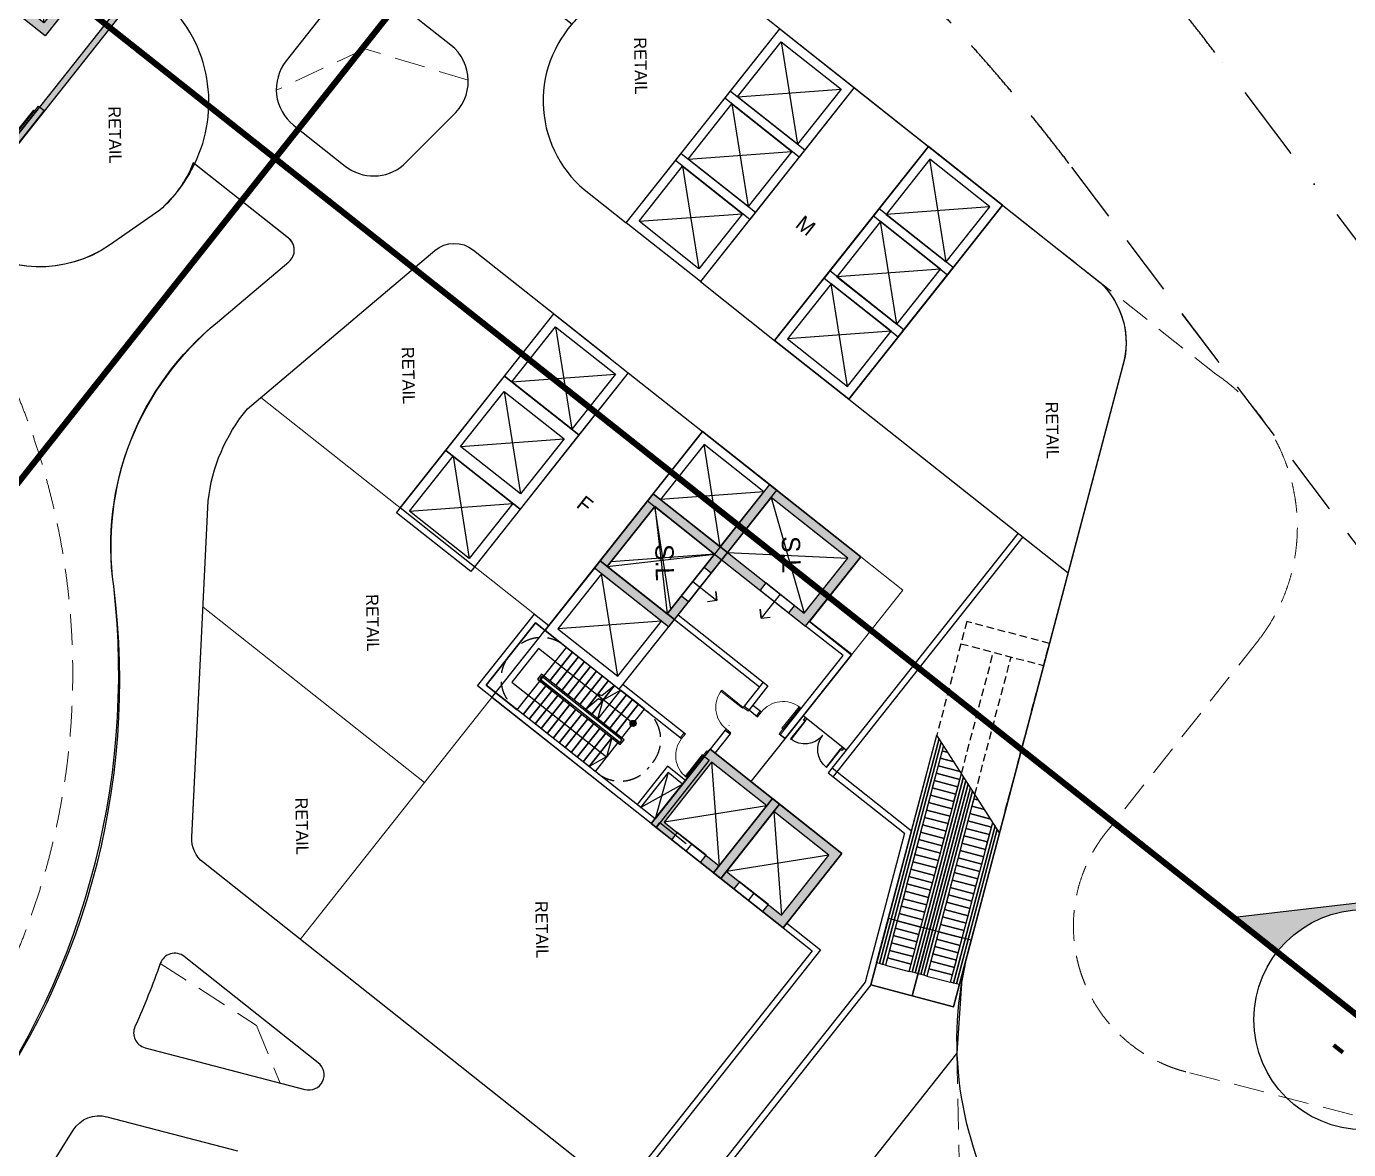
# Model space of a CAD drawing. Header units: millimetres. Extents: x 573003 to 1294762, y -9906 to 413061.
# Drawn here: x 690321 to 733577, y 346265 to 383018 of the extents above; entities that cross this region are included whole.
import ezdxf
from ezdxf.enums import TextEntityAlignment as Align
from ezdxf.xclip import XClip

# ---------------------------------------------------------------- set-up
doc = ezdxf.new("R2010")
doc.units = ezdxf.units.MM
doc.header["$MEASUREMENT"] = 0
for name, pattern in [('CONTINOUS', [0]), ('DASHDOT', [1, 0.5, -0.25, 0, -0.25]), ('DASHED', [4.5, 3, -1.5]), ('DASHED2', [0.375, 0.25, -0.125]), ('PHANTOM', [12.5, 6.25, -1.25, 1.25, -1.25, 1.25, -1.25]), ('PHANTOM2', [31.75, 15.875, -3.175, 3.175, -3.175, 3.175, -3.175])]:
    doc.linetypes.add(name, pattern=pattern)
for name, color, linetype in [('1DOOR', 1, 'Continuous'), ('220403_HDN_Penthouse Plan$0$A-CORE-OTLN', 160, 'Continuous'), ('A-_ANOT----_H-_N', 8, 'Continuous'), ('A-ANNO-ROOM', 50, 'Continuous'), ('A-ANNO-SYMB-SECT', 50, 'PHANTOM2'), ('A-AREA-NON-PLOT', 4, 'Continuous'), ('A-CORE-OTLN', 160, 'Continuous'), ('A-FLOR-STRS', 1, 'Continuous'), ('A-FLOR-STRS-ARROW', 8, 'Continuous'), ('A-LANDSCAPE', 8, 'Continuous'), ('A-OPNG-SLAB', 1, 'Continuous'), ('A-ROOF-PARAPET', 135, 'Continuous'), ('A-SITE BDRY', 5, 'PHANTOM'), ('A-STRUCT-OTLN', 3, 'Continuous'), ('A-WALL-PATT', 251, 'Continuous'), ('Site_plot line', 1, 'DASHDOT')]:
    doc.layers.add(name, color=color, linetype=linetype)
doc.layers.add('A-DOOR', color=1, linetype='Continuous', lineweight=9)
doc.layers.add('D-building block', color=8, linetype='Continuous', lineweight=13)
doc.styles.add('220126_HDN_HBA typical plan$0$211210_HDN_HBA_TYPICAL PLAN CORE OPT 1$0$HBA-Text', font='GOTHIC.TTF')
doc.styles.add('HBA-Text', font='GOTHIC.TTF')

# ---------------------------------------------------------------- blocks, each defined once
blk = doc.blocks.new('A-SEC-REF-ARROW')
at = {"layer": 'A-ANNO-SYMB-SECT', "linetype": 'Continuous', "ltscale": 800}
blk.add_hatch(color=256, dxfattribs=at).paths.add_polyline_path([(0, -600, -0.414214), (-600, 0, -0.414214), (0, 600), (0, 900), (-900, 0), (0, -900)])
blk.add_lwpolyline([(0, -600), (0, -900), (-900, 0), (0, 900), (0, 600)], dxfattribs=at)
blk.add_circle((0, 0), 600, dxfattribs=at)
blk = doc.blocks.new('Section Mark 1-150')
at = {"layer": 'A-ANNO-SYMB-SECT', "linetype": 'Continuous'}
blk.add_line((-900, 0), (900, 0), dxfattribs=at)
at = {"layer": 'A-ANNO-SYMB-SECT', "xscale": 1.500000001396984, "yscale": 1.500000001396984, "zscale": 1.500000001396984, "rotation": 270}
blk.add_blockref('A-SEC-REF-ARROW', (0, 0), dxfattribs=at)
at = {"layer": 'A-ANNO-SYMB-SECT', "style": 'HBA-Text'}
for tag, height, p in [('SECTION-NAME', 450, (-38, 400)), ('SECTION-DWG', 300, (-16, -283))]:
    blk.add_attdef(tag, text='', height=height, dxfattribs=at).set_placement(p, align=Align.MIDDLE)
blk = doc.blocks.new('boundary nsetback')
at = {"layer": 'Site_plot line', "ltscale": 5000}
blk.add_line((2792242, 700107), (2768625, 683035), dxfattribs=at)
at = {"layer": 'Site_plot line', "linetype": 'DASHED2', "ltscale": 8000}
blk.add_line((2795788, 695267), (2772146, 678177), dxfattribs=at)
at = {"layer": 'Site_plot line', "ltscale": 5000}
blk.add_arc((2809423, 627182), 69167, 126.14636, 263.7927, dxfattribs=at)
at = {"layer": 'Site_plot line', "linetype": 'DASHED2', "ltscale": 8000}
blk.add_arc((2809423, 627182), 63167, 126.15275, 263.78897, dxfattribs=at)
blk = doc.blocks.new('210204_1m door')
for points in [[(50, 200), (50, 1100), (90, 1100), (90, 200)], [(0, 0), (50, 0), (50, 200), (0, 200)], [(950, 0), (1000, 0), (1000, 200), (950, 200)]]:
    blk.add_lwpolyline(points, close=True)
at = {"color": 8}
blk.add_arc((50, 200), 900, 0, 90, dxfattribs=at)
blk = doc.blocks.new('Fire lift')
at = {"layer": 'A-WALL-PATT'}
h = blk.add_hatch(color=256, dxfattribs=at)
h.dxf.hatch_style = 1
h.paths.add_polyline_path([(-3200, 3200), (0, 3200), (0, 0), (-3200, 0)])
h.paths.add_polyline_path([(-2900, 2900), (-300, 2900), (-300, 300), (-2900, 300)], flags=16)
h.paths.add_polyline_path([(-2200, 3200), (-1000, 3200), (-1000, 2900), (-2200, 2900)], flags=17)
at = {"layer": 'A-_ANOT----_H-_N'}
blk.add_lwpolyline([(-1600, 2900), (-1600, 3900), (-1812, 3688), (-1600, 3900), (-1388, 3688)], dxfattribs=at)
at = {"layer": 'A-CORE-OTLN'}
for points in [[(-3200, 3200), (0, 3200), (0, 0), (-3200, 0)], [(-2200, 3200), (-1000, 3200), (-1000, 2900), (-2200, 2900)], [(-2900, 2900), (-300, 2900), (-300, 300), (-2900, 300)]]:
    blk.add_lwpolyline(points, close=True, dxfattribs=at)
at = {"layer": 'A-OPNG-SLAB'}
for points in [[(-2900, 300), (-300, 2900)], [(-300, 300), (-2900, 2900)]]:
    blk.add_lwpolyline(points, dxfattribs=at)
blk = doc.blocks.new('Update FL-ST')
at = {"layer": 'A-FLOR-STRS-ARROW'}
h = blk.add_hatch(color=256, dxfattribs=at)
edge = h.paths.add_edge_path(flags=0)
edge.add_arc((-1804, 2450), 100, -669.5512, -309.5512, ccw=False)
blk.add_hatch(color=256, dxfattribs=at).paths.add_polyline_path([(-1897, 2487), (-1857, 2534), (-1798, 2550), (-1740, 2527), (-1707, 2475), (-1711, 2413), (-1750, 2366), (-1810, 2350), (-1867, 2373), (-1901, 2425)], flags=0)
at = {"layer": 'A-WALL-PATT'}
h = blk.add_hatch(color=256, dxfattribs=at)
h.dxf.hatch_style = 1
h.paths.add_polyline_path([(-2327, 7941), (-2455, 7786), (-951, 6545), (-3053, 4000), (-2898, 3873), (-2134, 4798), (-1749, 4480), (-412, 6099), (2711, 3520), (-27, 204), (-3458, 3038), (-3689, 3229), (-3817, 3075), (0, -77), (2993, 3547)])
h.paths.add_polyline_path([(-527, 6194), (-797, 6417), (-2039, 4914), (-1769, 4691)], flags=16)
h = blk.add_hatch(color=256, dxfattribs=at)
h.dxf.hatch_style = 1
h.paths.add_polyline_path([(-3817, 3075), (-3689, 3229), (-7660, 6508), (-7788, 6354)])
h.paths.add_polyline_path([(-6869, 7152), (-7024, 7280), (-6833, 7511), (-6678, 7383)])
at = {"layer": 'A-CORE-OTLN'}
for points in [[(2865, 3393), (2993, 3547), (-2327, 7941), (-2455, 7786)], [(0, -77), (127, 77), (-7660, 6508), (-7788, 6354)]]:
    blk.add_lwpolyline(points, close=True, dxfattribs=at)
at = {"layer": 'A-CORE-OTLN', "elevation": 0}
blk.add_lwpolyline([(-6869, 7152), (-7024, 7280), (-6833, 7511), (-6678, 7383)], close=True, dxfattribs=at)
for points in [[(-3053, 4000), (-824, 6699), (2993, 3547), (0, -77), (-3817, 3075), (-3689, 3229)], [(-2898, 3873), (-797, 6417), (2711, 3520), (-27, 204), (-3458, 3038)], [(-2134, 4798), (-1749, 4480), (-412, 6099)], [(-2039, 4914), (-1769, 4691), (-527, 6194)], [(-3458, 3038), (-3689, 3229)]]:
    blk.add_lwpolyline(points, dxfattribs=at)
at = {"layer": 'A-FLOR-STRS'}
for p, q in [((895, 3205, 0), (1820, 2441, 0)), ((417, 2626, 0), (1342, 1862, 0)), ((576, 2819, 0), (1501, 2055, 0)), ((735, 3012, 0), (1661, 2248, 0)), ((99, 2241, 0), (1024, 1477, 0)), ((258, 2434, 0), (1183, 1669, 0)), ((-61, 2048, 0), (865, 1284, 0))]:
    blk.add_line(p, q, dxfattribs=at)
at = {"layer": 'A-FLOR-STRS', "elevation": 0}
for points in [[(-527, 6194), (-2039, 4914)], [(-1769, 4691), (-797, 6417)]]:
    blk.add_lwpolyline(points, dxfattribs=at)
for points in [[(745, 5144), (-19, 4218), (-212, 4378), (552, 5303)], [(938, 4985), (174, 4059), (-19, 4218), (745, 5144)], [(1131, 4825), (366, 3900), (174, 4059), (938, 4985)], [(1323, 4666), (559, 3741), (366, 3900), (1131, 4825)], [(1516, 4507), (752, 3582), (559, 3741), (1323, 4666)], [(1709, 4348), (945, 3423), (752, 3582), (1516, 4507)], [(-1229, 2753), (-1993, 1828), (-2186, 1987), (-1422, 2913)], [(-1036, 2594), (-1800, 1669), (-1993, 1828), (-1229, 2753)], [(-843, 2435), (-1608, 1510), (-1800, 1669), (-1036, 2594)], [(-651, 2276), (-1415, 1351), (-1608, 1510), (-843, 2435)], [(-458, 2117), (-1222, 1191), (-1415, 1351), (-651, 2276)], [(-265, 1958), (-1029, 1032), (-1222, 1191), (-458, 2117)]]:
    blk.add_lwpolyline(points, close=True, dxfattribs=at)
at = {"layer": 'A-FLOR-STRS-ARROW', "linetype": 'DASHED', "ltscale": 200}
blk.add_line((-1749, 4480, 0), (-2386, 3709, 0), dxfattribs=at)
at = {"layer": 'A-FLOR-STRS-ARROW'}
blk.add_line((-1810, 2350, 0), (-1867, 2373, 0), dxfattribs=at)
at = {"layer": 'A-FLOR-STRS-ARROW', "elevation": 0}
for points in [[(-1881, 2514), (-647, 1495), (-570, 1431), (-107, 1049), (1867, 3439), (170, 4840)], [(745, 5144), (170, 4840), (-19, 4218)], [(-843, 2435), (-1032, 1814), (-1607, 1510)], [(-1510, 1429), (-1089, 1766), (-971, 1700), (-1094, 1927), (-976, 1857), (-553, 2195)]]:
    blk.add_lwpolyline(points, dxfattribs=at)
at = {"layer": 'A-FLOR-STRS-ARROW'}
blk.add_circle((-1804, 2450, 0), 100, dxfattribs=at)
at = {"layer": 'A-FLOR-STRS-ARROW', "linetype": 'DASHED', "ltscale": 200}
for centre, radius, start, end in [((-250, 4410, 0), 1200, 50.4488, 140.4488), ((1022, 3359, 0), 1200, 320.4488, 50.4488), ((-1336, 2958, 0), 1290, 144.4386, 228.7973), ((-188, 1894, 0), 1200, 230.4488, 320.4488)]:
    blk.add_arc(centre, radius, start, end, dxfattribs=at)
at = {"layer": 'A-LANDSCAPE'}
for p, q in [((-237, 4269, 0), (-201, 2035, 0)), ((-1319, 2958, 0), (881, 3345, 0))]:
    blk.add_line(p, q, dxfattribs=at)
at = {"layer": 'A-ROOF-PARAPET', "elevation": 0}
for points in [[(-250, 4410), (-1460, 2945), (-188, 1894), (1022, 3359)], [(-244, 4339), (-1390, 2951), (-195, 1964), (951, 3352)], [(-237, 4269), (-1319, 2958), (-201, 2035), (881, 3345)]]:
    blk.add_lwpolyline(points, close=True, dxfattribs=at)
at = {"layer": 'A-DOOR', "xscale": -1}
for p, rotation in [((-7660, 6508, 0), 230.4487895551453), ((-3689, 3229, 0), 230.4487811423558)]:
    blk.add_blockref('210204_1m door', p, dxfattribs=dict(at, rotation=rotation))
at = {"layer": 'A-LANDSCAPE', "xscale": -0.9999999999999993, "rotation": 230.4488077900535}
blk.add_blockref('Fire lift', (-4795, 9978, 0), dxfattribs=at)
blk = doc.blocks.new('lift 1')
at = {"layer": 'A-WALL-PATT'}
h = blk.add_hatch(color=256, dxfattribs=at)
h.dxf.hatch_style = 1
h.paths.add_polyline_path([(11772526, 135756), (11772526, 132856), (11775626, 132856), (11775626, 135756)])
h.paths.add_polyline_path([(11772826, 135456), (11772826, 133156), (11775326, 133156), (11775326, 135456)], flags=16)
h.paths.add_polyline_path([(11772526, 134906), (11772526, 133706), (11772826, 133706), (11772826, 134906)], flags=17)
at = {"layer": 'A-_ANOT----_H-_N'}
blk.add_lwpolyline([(11772826, 134306), (11771826, 134306), (11772038, 134518), (11771826, 134306), (11772038, 134094)], dxfattribs=at)
at = {"layer": 'A-CORE-OTLN'}
for points in [[(11772526, 135756), (11772526, 132856), (11775626, 132856), (11775626, 135756)], [(11772826, 135456), (11772826, 133156), (11775326, 133156), (11775326, 135456)], [(11772526, 134906), (11772526, 133706), (11772826, 133706), (11772826, 134906)]]:
    blk.add_lwpolyline(points, close=True, dxfattribs=at)
at = {"layer": 'A-OPNG-SLAB'}
for points in [[(11775326, 135456), (11772826, 133156)], [(11775326, 133156), (11772826, 135456)]]:
    blk.add_lwpolyline(points, dxfattribs=at)
blk = doc.blocks.new('P150')
for points in [[(-1.53, 0.1), (-1.55, 0.1), (-1.55, 0.85), (-1.53, 0.85)], [(-0.05, 0.1), (-0.07, 0.1), (-0.07, 0.85), (-0.05, 0.85)], [(-1.6, 0), (-1.55, 0), (-1.55, 0.1), (-1.6, 0.1)], [(-0.05, 0), (0, 0), (0, 0.1), (-0.05, 0.1)]]:
    blk.add_lwpolyline(points, close=True)
for centre, start, end in [((-1.55, 0.1), 0, 90), ((-0.05, 0.1), 90, 180)]:
    blk.add_arc(centre, 0.75, start, end)
blk = doc.blocks.new('WERWERE2RWER')
at = {"layer": 'A-FLOR-STRS', "color": 8, "linetype": 'DASHED2', "ltscale": 1000}
for p, q in [((325709, 107781), (326836, 110344)), ((330653, 107466), (326393, 109337)), ((329908, 107138), (326152, 108788))]:
    blk.add_line(p, q, dxfattribs=at)
at = {"layer": 'A-FLOR-STRS', "color": 8}
blk.add_line((332018, 108067), (328542, 106536), dxfattribs=at)
at = {"layer": 'A-FLOR-STRS', "color": 8, "linetype": 'DASHED2', "ltscale": 1000}
blk.add_lwpolyline([(332018, 108067), (326149, 110646), (325023, 108083), (328542, 106536), (328542, 106536)], dxfattribs=at)
at = {"layer": 'A-FLOR-STRS', "color": 8}
for points in [[(332018, 108067), (337410, 105698), (336847, 104416), (330280, 107302)], [(331191, 107703), (331017, 107306), (331245, 107205), (331529, 107852)], [(331529, 107852), (331245, 107205), (331474, 107105), (331796, 107837), (331646, 107903)], [(331770, 107958), (336643, 105817), (336603, 105725), (331646, 107903)], [(331894, 108012), (336683, 105908), (336643, 105817), (331770, 107958)], [(332018, 108067), (336723, 106000), (336683, 105908), (331894, 108012)], [(330280, 107302), (336847, 104416), (336284, 103135), (328542, 106536)], [(330280, 107302), (336160, 104718), (336120, 104626), (330156, 107247)], [(330404, 107356), (336200, 104810), (336160, 104718), (330280, 107302)], [(330529, 107411), (336241, 104901), (336200, 104810), (330404, 107356)], [(330653, 107466), (336281, 104993), (336241, 104901), (330529, 107411)], [(330653, 107466), (330788, 107406), (330852, 107553)], [(330852, 107553), (330788, 107406), (331017, 107306), (331191, 107703)], [(329159, 106808), (329080, 106627), (329309, 106527), (329498, 106957)], [(329498, 106957), (329309, 106527), (329538, 106426), (329837, 107106)], [(329837, 107106), (329538, 106426), (329767, 106326), (330089, 107058), (329908, 107138)], [(330032, 107192), (336080, 104535), (336039, 104443), (329908, 107138)], [(330156, 107247), (336120, 104626), (336080, 104535), (330032, 107192)], [(336847, 104416), (330365, 107264)], [(328666, 106591), (335637, 103528), (335597, 103436), (328542, 106536)], [(328790, 106646), (335677, 103619), (335637, 103528), (328666, 106591)], [(328915, 106700), (335718, 103711), (335677, 103619), (328790, 106646)], [(328915, 106700), (329080, 106627), (329159, 106808)], [(336284, 103135), (329802, 105983)]]:
    blk.add_lwpolyline(points, dxfattribs=at)
for points in [[(332025, 107736), (331796, 107837), (331474, 107105), (331703, 107004)], [(332254, 107636), (332025, 107736), (331703, 107004), (331932, 106903)], [(332483, 107535), (332254, 107636), (331932, 106903), (332161, 106803)], [(332712, 107435), (332483, 107535), (332161, 106803), (332390, 106702)], [(332941, 107334), (332712, 107435), (332390, 106702), (332619, 106602)], [(333169, 107234), (332941, 107334), (332619, 106602), (332848, 106501)], [(330317, 106958), (330089, 107058), (329767, 106326), (329996, 106225)], [(330546, 106857), (330317, 106958), (329996, 106225), (330224, 106125)], [(330775, 106756), (330546, 106857), (330224, 106125), (330453, 106024)], [(333398, 107133), (333169, 107234), (332848, 106501), (333076, 106401)], [(333627, 107032), (333398, 107133), (333076, 106401), (333305, 106300)], [(333856, 106932), (333627, 107032), (333305, 106300), (333534, 106199)], [(334085, 106831), (333856, 106932), (333534, 106199), (333763, 106099)], [(331004, 106656), (330775, 106756), (330453, 106024), (330682, 105923)], [(331233, 106555), (331004, 106656), (330682, 105923), (330911, 105823)], [(331462, 106455), (331233, 106555), (330911, 105823), (331140, 105722)], [(331691, 106354), (331462, 106455), (331140, 105722), (331369, 105622)], [(334314, 106731), (334085, 106831), (333763, 106099), (333992, 105998)], [(334543, 106630), (334314, 106731), (333992, 105998), (334221, 105898)], [(334772, 106530), (334543, 106630), (334221, 105898), (334450, 105797)], [(335000, 106429), (334772, 106530), (334450, 105797), (334679, 105697)], [(335229, 106328), (335000, 106429), (334679, 105697), (334907, 105596)], [(337410, 105698), (335350, 106603), (334787, 105321), (336847, 104416)], [(331920, 106254), (331691, 106354), (331369, 105622), (331598, 105521)], [(332148, 106153), (331920, 106254), (331598, 105521), (331827, 105421)], [(332377, 106052), (332148, 106153), (331827, 105421), (332055, 105320)], [(332606, 105952), (332377, 106052), (332055, 105320), (332284, 105219)], [(335458, 106228), (335229, 106328), (334907, 105596), (335136, 105495)], [(335687, 106127), (335458, 106228), (335136, 105495), (335365, 105395)], [(335916, 106027), (335687, 106127), (335365, 105395), (335594, 105294)], [(336145, 105926), (335916, 106027), (335594, 105294), (335823, 105194)], [(332835, 105851), (332606, 105952), (332284, 105219), (332513, 105119)], [(333064, 105751), (332835, 105851), (332513, 105119), (332742, 105018)], [(333293, 105650), (333064, 105751), (332742, 105018), (332971, 104918)], [(333522, 105550), (333293, 105650), (332971, 104918), (333200, 104817)], [(333751, 105449), (333522, 105550), (333200, 104817), (333429, 104717)], [(336374, 105826), (336145, 105926), (335823, 105194), (336052, 105093)], [(336603, 105725), (336374, 105826), (336052, 105093), (336281, 104993)], [(333979, 105348), (333751, 105449), (333429, 104717), (333658, 104616)], [(334208, 105248), (333979, 105348), (333658, 104616), (333887, 104515)], [(334437, 105147), (334208, 105248), (333887, 104515), (334115, 104415)], [(334666, 105047), (334437, 105147), (334115, 104415), (334344, 104314)], [(336847, 104416), (334787, 105321), (334224, 104040), (336284, 103135)], [(334895, 104946), (334666, 105047), (334344, 104314), (334573, 104214)], [(335124, 104846), (334895, 104946), (334573, 104214), (334802, 104113)], [(335353, 104745), (335124, 104846), (334802, 104113), (335031, 104013)], [(335582, 104644), (335353, 104745), (335031, 104013), (335260, 103912)], [(335811, 104544), (335582, 104644), (335260, 103912), (335489, 103811)], [(336039, 104443), (335811, 104544), (335489, 103811), (335718, 103711)]]:
    blk.add_lwpolyline(points, close=True, dxfattribs=at)
at = {"layer": 'D-building block', "linetype": 'CONTINOUS', "ltscale": 10000}
blk.add_line((336368, 103326), (337410, 105698), dxfattribs=at)
blk = doc.blocks.new('ertrettt')
at = {"layer": 'A-WALL-PATT'}
h = blk.add_hatch(color=256, dxfattribs=at)
h.dxf.hatch_style = 1
h.paths.add_polyline_path([(-39211, 82963), (-41484, 84763), (-43843, 81784), (-41570, 79984)])
h.paths.add_polyline_path([(-39632, 82914), (-41435, 84342), (-43422, 81833), (-41619, 80405)], flags=16)
h.paths.add_polyline_path([(-40390, 81473), (-39645, 82414), (-39880, 82600), (-40625, 81659)], flags=16)
at = {"layer": 'A-_ANOT----_H-_N'}
blk.add_lwpolyline([(-40253, 82130), (-39469, 81509), (-39767, 81474), (-39469, 81509), (-39504, 81807)], dxfattribs=at)
at = {"layer": 'A-CORE-OTLN'}
for points in [[(-39211, 82963), (-41484, 84763), (-43843, 81784), (-41570, 79984)], [(-39632, 82914), (-41435, 84342), (-43422, 81833), (-41619, 80405)], [(-40390, 81473), (-39645, 82414), (-39880, 82600), (-40625, 81659)]]:
    blk.add_lwpolyline(points, close=True, dxfattribs=at)
at = {"layer": 'A-OPNG-SLAB'}
for points in [[(-41619, 80405), (-41435, 84342)], [(-43422, 81833), (-39632, 82914)]]:
    blk.add_lwpolyline(points, dxfattribs=at)
at = {"layer": 'D-building block'}
blk.add_line((-43781, 81862), (-41484, 84763), dxfattribs=at)
blk = doc.blocks.new('erwerwrwer')
at = {"layer": 'A-WALL-PATT', "extrusion": (4.44562e-07, -1.88969e-10, 1)}
h = blk.add_hatch(color=256, dxfattribs=at)
h.dxf.hatch_style = 1
h.paths.add_polyline_path([(-999489, -283420), (-996651, -284667), (-997899, -287505), (-1000737, -286258)])
h.paths.add_polyline_path([(-999335, -283815), (-997047, -284821), (-998052, -287109), (-1000341, -286104)], flags=16)
h.paths.add_polyline_path([(-998711, -283762), (-997613, -284244), (-997733, -284519), (-998832, -284036)], flags=17)
at = {"layer": 'A-_ANOT----_H-_N', "extrusion": (4.44562e-07, -1.88969e-10, 1), "elevation": 0}
blk.add_lwpolyline([(-998283, -284278), (-997880, -283362), (-998160, -283471), (-997880, -283362), (-997771, -283642)], dxfattribs=at)
at = {"layer": 'A-CORE-OTLN', "extrusion": (4.44562e-07, -1.88969e-10, 1), "elevation": 0}
for points in [[(-999489, -283420), (-996651, -284667), (-997899, -287505), (-1000737, -286258)], [(-999335, -283815), (-997047, -284821), (-998052, -287109), (-1000341, -286104)], [(-998711, -283762), (-997613, -284244), (-997733, -284519), (-998832, -284036)]]:
    blk.add_lwpolyline(points, close=True, dxfattribs=at)
at = {"layer": 'A-OPNG-SLAB', "extrusion": (4.44562e-07, -1.88969e-10, 1), "elevation": 0}
for points in [[(-998052, -287109), (-999335, -283815)], [(-1000341, -286104), (-997047, -284821)]]:
    blk.add_lwpolyline(points, dxfattribs=at)
at = {"extrusion": (4.44562e-07, -1.88971e-10, 1), "rotation": 14.65128654685181}
blk.add_blockref('ertrettt', (-938887, -350683, 0), dxfattribs=at)
at = {"layer": 'A-ANNO-ROOM', "extrusion": (4.44562e-07, -1.88971e-10, 1), "char_height": 600, "width": 2474.58, "attachment_point": 2, "text_direction": (0.962093, 0.272721, 0), "style": '220126_HDN_HBA typical plan$0$211210_HDN_HBA_TYPICAL PLAN CORE OPT 1$0$HBA-Text'}
for insert in [(-1000037, -281097, 0), (-998737, -285035, 0)]:
    blk.add_mtext('S.L', dxfattribs=dict(at, insert=insert))
blk = doc.blocks.new('A$C5ECD7F29')
at = {"layer": 'A-FLOR-STRS-ARROW'}
h = blk.add_hatch(color=256, dxfattribs=at)
edge = h.paths.add_edge_path(flags=0)
edge.add_arc((66192, 322707), 100, -38.3806, 321.6194, ccw=False)
blk.add_hatch(color=256, dxfattribs=at).paths.add_polyline_path([(66227, 322801), (66275, 322763), (66292, 322703), (66270, 322645), (66219, 322611), (66157, 322614), (66109, 322652), (66092, 322711), (66114, 322769), (66165, 322804)], flags=0)
at = {"color": 1, "elevation": -497}
blk.add_lwpolyline([(65742, 318918), (63704, 320532), (62897, 319513), (64935, 317899)], close=True, dxfattribs=at)
at = {"layer": '220403_HDN_Penthouse Plan$0$A-CORE-OTLN'}
for p, q in [((65785, 326865, -497), (65942, 326741, -497)), ((66411, 325722, -497), (66536, 325879, -497)), ((61107, 321441, -497), (62988, 319951, -497))]:
    blk.add_line(p, q, dxfattribs=at)
at = {"layer": 'A-AREA-NON-PLOT', "elevation": -497}
blk.add_lwpolyline([(50400, 300836), (43715, 292396, -0.168851), (41455, 290378), (28640, 285172, -0.629343), (23279, 290094), (25630, 304629), (26278, 305814), (34644, 316377, -0.414213), (36049, 316540), (38087, 314926, 0.414214), (38789, 315007), (43306, 320710, -0.026295), (43019, 320990), (42695, 321373, -0.357011), (42614, 326439), (51772, 338002, -0.277059), (54469, 338734), (74377, 333479), (76982, 333300), (82797, 328698), (90430, 338343), (92626, 336605), (92884, 336932), (98185, 357195), (90525, 359199), (91345, 362332), (110513, 357317), (110875, 355830), (114576, 341076, -0.125916), (114571, 340084), (104921, 303295, -0.130105), (96964, 298264, -0.159511), (84611, 298193, -0.106576), (80009, 300600, 0.202877), (61699, 305714, -0.125574), (56935, 306271, -0.123135), (53064, 309106), (51085, 311447, 0.481998), (50303, 311424), (47843, 308319, -0.120039), (49401, 307219), (50537, 305582, -0.328788)], format="xyb", close=True, dxfattribs=at)
for points in [[(47310, 332368), (49235, 334799), (51508, 332998), (55584, 329769), (53660, 327339)], [(56639, 324980), (60736, 330154), (62852, 328476), (63944, 329854), (66530, 327806), (68097, 326564), (70453, 329538), (72883, 327613), (65341, 318087)], [(45385, 329938), (51735, 324909), (49810, 322479), (43461, 327508)], [(54714, 322550), (61063, 317521), (59139, 315091), (52789, 320120)]]:
    blk.add_lwpolyline(points, close=True, dxfattribs=at)
at = {"layer": 'A-CORE-OTLN'}
for p, q in [((59966, 335301, -497), (67805, 329093, -497)), ((60090, 335458, -497), (67929, 329249, -497)), ((67648, 329217, -497), (69706, 331816, -497)), ((69706, 331816, -497), (74750, 330485, -497)), ((67804, 329093, -497), (69781, 331590, -497)), ((69781, 331590, -497), (74659, 330302, -497)), ((74750, 330485, -497), (82760, 324141, -497)), ((63935, 329861, -497), (62852, 328476, -497)), ((67062, 329681, -497), (65944, 328270, -497)), ((63969, 329580, -497), (63010, 328353, -497)), ((72726, 327738, -497), (73601, 328844, -497)), ((73601, 328844, -497), (81688, 322439, -497)), ((72882, 327613, -497), (73634, 328563, -497)), ((73634, 328563, -497), (81564, 322282, -497)), ((66532, 327486, -497), (66687, 327682, -497)), ((66687, 327682, -497), (66563, 327525, -497)), ((62640, 324181, -497), (64966, 327121, -497)), ((64966, 327121, -497), (65751, 326500, -497)), ((62796, 324057, -497), (64999, 326840, -497)), ((64843, 326964, -497), (65627, 326343, -497)), ((65595, 326624, -497), (65816, 326904, -497)), ((65751, 326500, -497), (65973, 326780, -497)), ((65751, 326500, -497), (65973, 326780, -497)), ((65785, 326865, -497), (65942, 326741, -497)), ((65627, 326343, -497), (65751, 326500, -497)), ((66249, 325851, -497), (66260, 325842, -497)), ((66535, 325879, -497), (66411, 325722, -497)), ((66411, 325722, -497), (67038, 325227, -497)), ((66536, 325879, -497), (67162, 325383, -497))]:
    blk.add_line(p, q, dxfattribs=at)
at = {"layer": 'A-CORE-OTLN', "elevation": -497}
for points in [[(74659, 330302), (82793, 323860), (93067, 336841)], [(66687, 327682), (63935, 329861)], [(66406, 327649), (63969, 329580)], [(67398, 325196), (69593, 323458), (64967, 317618), (62616, 319480), (62988, 319951)], [(67274, 325040), (69312, 323425), (64935, 317899), (62897, 319513), (66684, 324295)], [(67212, 324961), (67398, 325196)], [(70331, 324391), (70332, 324391), (69593, 323458), (69436, 323582), (70119, 324447)], [(64913, 322381), (66527, 324419)], [(68058, 324419), (67592, 323831), (68846, 322837)], [(68175, 324326), (67803, 323855), (68939, 322955)]]:
    blk.add_lwpolyline(points, dxfattribs=at)
for points in [[(47310, 332368), (49583, 330568), (51508, 332998), (49235, 334799)], [(47732, 332417), (49534, 330989), (51087, 332949), (49284, 334377)], [(49348, 330754), (51622, 328954), (53546, 331384), (51273, 333184)], [(49770, 330803), (51573, 329375), (53125, 331335), (51322, 332763)], [(51386, 329140), (53660, 327339), (55584, 329769), (53311, 331570)], [(51808, 329189), (53611, 327761), (55163, 329720), (53360, 331149)], [(63010, 328353), (60736, 330154), (58377, 327175), (60650, 325374)], [(45385, 329938), (47659, 328138), (45734, 325708), (43461, 327508)], [(62588, 328304), (60785, 329732), (58798, 327224), (60601, 325796)], [(45434, 329517), (47237, 328089), (45685, 326129), (43882, 327557)], [(47423, 328324), (49697, 326523), (47772, 324093), (45499, 325894)], [(47472, 327903), (49275, 326475), (47723, 324515), (45920, 325943)], [(56639, 324980), (58912, 323179), (60837, 325609), (58563, 327410)], [(49462, 326710), (51735, 324909), (49810, 322479), (47537, 324280)], [(57060, 325029), (58863, 323601), (60415, 325561), (58612, 326989)], [(49511, 326288), (51314, 324860), (49761, 322901), (47958, 324329)], [(58677, 323366), (60872, 321627), (62796, 324057), (60601, 325796)], [(59098, 323415), (61058, 321862), (62610, 323822), (60650, 325374)], [(60872, 321627), (63145, 319827), (65070, 322257), (62796, 324057)], [(61293, 321676), (63096, 320248), (64648, 322208), (62845, 323636)], [(54714, 322550), (56752, 320936), (54827, 318505), (52789, 320120)], [(54763, 322128), (56566, 320700), (55013, 318741), (53210, 320169)], [(56752, 320936), (59182, 319011), (57257, 316581), (54827, 318505)], [(56879, 320452), (58682, 319024), (57130, 317064), (55327, 318492)], [(59182, 319011), (61220, 317397), (59295, 314966), (57257, 316581)], [(58996, 318776), (60799, 317348), (59247, 315388), (57444, 316816)]]:
    blk.add_lwpolyline(points, close=True, dxfattribs=at)
at = {"layer": 'A-DOOR'}
blk.add_line((70453, 329538, -497), (72883, 327613, -497), dxfattribs=at)
at = {"layer": 'A-DOOR', "elevation": -497}
blk.add_lwpolyline([(60736, 330154), (61827, 331531), (66687, 327682)], dxfattribs=at)
at = {"layer": 'A-FLOR-STRS'}
for p, q in [((55584, 329769, -497), (61264, 336940, -497)), ((45385, 329938, -497), (47310, 332368, -497)), ((51735, 324909, -497), (53660, 327339, -497)), ((54714, 322550, -497), (56639, 324980, -497)), ((48722, 321105, -497), (49810, 322479, -497))]:
    blk.add_line(p, q, dxfattribs=at)
at = {"layer": 'A-FLOR-STRS', "elevation": -497}
for points in [[(54275, 338785), (54275, 338785), (73667, 333667, 0.415576), (87675, 341906), (92102, 358827)], [(110513, 357317), (114576, 341076, -0.125916), (114571, 340084), (104945, 303288), (104945, 303288, -0.297959), (83749, 298492, -0.093589), (80009, 300600), (80009, 300600), (80009, 300600, 0.195786), (61699, 305714), (61699, 305714, -0.263722), (53064, 309106), (51085, 311447, 0.473827), (50311, 311435), (47878, 308363, -0.090736), (49401, 307219), (50537, 305582, -0.330366), (50386, 300818), (44315, 293154), (44315, 293154), (43085, 291601, -0.12947), (41455, 290378), (28640, 285172, -0.584917), (23186, 289516), (25630, 304629, -0.085016), (26278, 305814), (29989, 310500), (34644, 316377), (34644, 316377)], [(42695, 321373, -0.357011), (42614, 326439), (51772, 338002, -0.255896), (54275, 338785), (54469, 338734)], [(43461, 327508, -0.357011), (43461, 327508), (51772, 338002, -0.255896), (54275, 338785), (54469, 338734)], [(81688, 322439), (70745, 308648, -0.241987), (69913, 308270), (58912, 308806, -0.147786), (55899, 310090), (50720, 316216, -0.357011), (50700, 317482), (54217, 321923)], [(87386, 300769), (84389, 301553, -0.075623), (83284, 302029), (79499, 304391, -0.328306), (79061, 305492), (80179, 309767)]]:
    blk.add_lwpolyline(points, format="xyb", dxfattribs=at)
for points in [[(76982, 333300), (82797, 328698), (82797, 328698)], [(68939, 322955), (68175, 324326)], [(67803, 323855), (69312, 323425)]]:
    blk.add_lwpolyline(points, dxfattribs=at)
for points in [[(70453, 329538), (72883, 327613), (71082, 325340), (68652, 327265)], [(68838, 327500), (71268, 325575), (69468, 323302), (67038, 325226)], [(65411, 322688), (66352, 321943), (66507, 322139), (65566, 322884)], [(65566, 322884), (66507, 322139), (66662, 322335), (65722, 323080)], [(65886, 321355), (64946, 322100), (65101, 322296), (66041, 321551)], [(65101, 322296), (66041, 321551), (66197, 321747), (65256, 322492)], [(65256, 322492), (66197, 321747), (66352, 321943), (65411, 322688)], [(65576, 320963), (64635, 321708), (64790, 321904), (65731, 321159)], [(65731, 321159), (64790, 321904), (64946, 322100), (65886, 321355)], [(67449, 321073), (66509, 321819), (66664, 322015), (67605, 321269)], [(67605, 321269), (66664, 322015), (66819, 322211), (67760, 321465)], [(65265, 320571), (64325, 321316), (64480, 321512), (65421, 320767)], [(65421, 320767), (64480, 321512), (64635, 321708), (65576, 320963)], [(66984, 320486), (66043, 321231), (66198, 321427), (67139, 320682)], [(67139, 320682), (66198, 321427), (66353, 321623), (67294, 320878)], [(67294, 320878), (66353, 321623), (66509, 321819), (67449, 321073)], [(64955, 320179), (64014, 320924), (64169, 321120), (65110, 320375)], [(65110, 320375), (64169, 321120), (64325, 321316), (65265, 320571)], [(66673, 320094), (65733, 320839), (65888, 321035), (66828, 320290)], [(66828, 320290), (65888, 321035), (66043, 321231), (66984, 320486)], [(64645, 319787), (63704, 320532), (63859, 320728), (64800, 319983)], [(64800, 319983), (63859, 320728), (64014, 320924), (64955, 320179)], [(66363, 319702), (65422, 320447), (65577, 320643), (66518, 319898)], [(66518, 319898), (65577, 320643), (65733, 320839), (66673, 320094)], [(66052, 319310), (65112, 320055), (65267, 320251), (66208, 319506)], [(66208, 319506), (65267, 320251), (65422, 320447), (66363, 319702)], [(65742, 318918), (64801, 319663), (64956, 319859), (65897, 319114)], [(65897, 319114), (64956, 319859), (65112, 320055), (66052, 319310)]]:
    blk.add_lwpolyline(points, close=True, dxfattribs=at)
at = {"layer": 'A-FLOR-STRS'}
for points, elevation in [([(43994, 316747), (42501, 314862, 0.414214), (42746, 312755), (44510, 311358, 0.414214), (46617, 311602), (47953, 313289, 0.357011), (47923, 315189), (46316, 316784, 0.473828)], -491), ([(76803, 306739), (78172, 311972, 0.81183), (77296, 312409), (73821, 308022, 0.51403), (74046, 307240, -0.020186), (76114, 306410, 0.463785)], -497)]:
    blk.add_lwpolyline(points, format="xyb", close=True, dxfattribs=dict(at, elevation=elevation))
for centre, radius, start, end in [((45819, 323581, -497), 3815, 222.7804, 319.5449), ((45819, 323581, -497), 3815, 222.7804, 319.5449), ((45871, 304277, -504), 4552, 54.3097, 127.4506)]:
    blk.add_arc(centre, radius, start, end, dxfattribs=at)
at = {"layer": 'A-FLOR-STRS-ARROW'}
blk.add_line((66092, 322711, -497), (66114, 322769, -497), dxfattribs=at)
at = {"layer": 'A-FLOR-STRS-ARROW', "elevation": -497}
for points in [[(66192, 322707), (64174, 320160), (64112, 320081), (63740, 319611), (64837, 318742), (67289, 321838)], [(66041, 321551), (65416, 321727), (65101, 322296)], [(64946, 322100), (65291, 321686), (65227, 321566), (65452, 321694), (65384, 321575), (65731, 321159)], [(66664, 322015), (67289, 321838), (67605, 321269)]]:
    blk.add_lwpolyline(points, dxfattribs=at)
at = {"layer": 'A-FLOR-STRS-ARROW'}
blk.add_circle((66192, 322707, -497), 100, dxfattribs=at)
at = {"layer": 'A-FLOR-STRS-ARROW', "linetype": 'DASHED', "ltscale": 200}
for centre, start, end in [((66724, 322413, -497), 51.6194, 141.6194), ((66881, 322289, -497), 321.6194, 51.6194), ((64582, 319709, -497), 141.6194, 231.6194), ((64739, 319584, -497), 231.6194, 321.6194)]:
    blk.add_arc(centre, 1200, start, end, dxfattribs=at)
at = {"layer": 'A-OPNG-SLAB', "elevation": -497}
for points in [[(49284, 334377), (49534, 330989)], [(51087, 332949), (47732, 332417)], [(51322, 332763), (51573, 329375)], [(53125, 331335), (49770, 330803)], [(53360, 331149), (53611, 327761)], [(55163, 329720), (51808, 329189)], [(60601, 325796), (60785, 329732)], [(45685, 326129), (45434, 329517)], [(43882, 327557), (47237, 328089)], [(47723, 324515), (47472, 327903)], [(58798, 327224), (62588, 328304)], [(58612, 326989), (58863, 323601)], [(45920, 325943), (49275, 326475)], [(49761, 322901), (49511, 326288)], [(60415, 325561), (57060, 325029)], [(60650, 325374), (60901, 321987)], [(47958, 324329), (51314, 324860)], [(62453, 323946), (59098, 323415)], [(62845, 323636), (63096, 320248)], [(55013, 318741), (54763, 322128)], [(64648, 322208), (61293, 321676)], [(53210, 320169), (56566, 320700)], [(57130, 317064), (56879, 320452)], [(55327, 318492), (58682, 319024)], [(59247, 315388), (58996, 318776)], [(57444, 316816), (60799, 317348)]]:
    blk.add_lwpolyline(points, dxfattribs=at)
at = {"layer": 'A-ROOF-PARAPET', "elevation": -497}
for points in [[(66881, 322289), (66724, 322413), (64582, 319709), (64739, 319584)], [(66811, 322281), (66733, 322343), (64653, 319717), (64731, 319655)]]:
    blk.add_lwpolyline(points, close=True, dxfattribs=at)
at = {"layer": 'D-building block'}
blk.add_line((58439, 327253, -497), (60736, 330154, -497), dxfattribs=at)
at = {"layer": 'D-building block', "linetype": 'CONTINOUS', "ltscale": 10000}
for p, q in [((55527, 310530, -497), (62988, 319951, -497)), ((62988, 319950, -497), (73260, 311817, -497)), ((62383, 308637, -497), (68123, 315884, -497))]:
    blk.add_line(p, q, dxfattribs=at)
at = {"layer": 'D-building block', "linetype": 'DASHED2', "ltscale": 4000, "elevation": -497}
blk.add_lwpolyline([(83363, 297041, 0.019736), (83363, 297041), (83363, 297041), (83363, 297041, -0.118045), (79031, 299460, 0.379208), (47543, 297229), (41583, 289705, -0.083537), (37805, 287276), (28490, 283492, -0.487826), (23025, 288518), (25630, 304629, -0.085016), (26278, 305814), (54761, 341775, -0.436558), (63500, 343145), (69594, 338319, 0.564483), (77626, 340924), (82928, 361440, -0.164455), (84644, 364054), (97956, 375926, -0.524678), (106941, 373469), (114626, 342752, -0.089902), (114324, 339141), (104945, 303288, -0.155238), (104945, 303288, -0.28656)], format="xyb", close=True, dxfattribs=at)
for points in [[(76982, 333300), (85514, 333475), (98195, 357233)], [(45146, 317315), (44117, 313929), (45472, 311034)], [(74046, 307240), (76075, 310382), (77959, 311160)]]:
    blk.add_lwpolyline(points, dxfattribs=at)
at = {"rotation": 8.936355844084419}
blk.add_blockref('WERWERE2RWER', (-241430, 176365, -497), dxfattribs=at)
ref = blk.add_blockref('lift 1', (9383892, -6877602, -497), dxfattribs=dict(rotation=141.6193560643002))
XClip(ref).set_block_clipping_path([(11772526.0132662803, 132855.9999999991), (11775626.0132662915, 135755.9999999981)])
ref = blk.add_blockref('lift 1', (9382278, -6879640, -497), dxfattribs=dict(rotation=141.6193560643002))
XClip(ref).set_block_clipping_path([(11772526.0132662915, 132856), (11775626.0132662989, 135756)])
at = {"layer": '1DOOR', "xscale": -999.9999999999997, "yscale": 999.9999999999994, "zscale": 999.9999999999994, "rotation": 231.5282571427531}
blk.add_blockref('P150', (67000, 329603, -497), dxfattribs=at)
at = {"layer": 'A-DOOR', "extrusion": (-4.30049e-07, 1.12662e-07, 1), "rotation": 345.3442582919894}
blk.add_blockref('erwerwrwer', (1099279, 347112, -497), dxfattribs=at)
at = {"layer": 'A-DOOR', "xscale": -1}
for p, rotation in [((66563, 327525, -497), 51.61931524194522), ((65751, 326500, -497), 141.6193152419451)]:
    blk.add_blockref('210204_1m door', p, dxfattribs=dict(at, rotation=rotation))
at = {"layer": 'A-DOOR', "rotation": 231.6193560629892}
blk.add_blockref('210204_1m door', (67117, 325164, -497), dxfattribs=at)
at = {"layer": 'A-LANDSCAPE', "xscale": -1, "rotation": 102.0681261441304}
blk.add_blockref('Update FL-ST', (49952, 300350, -497), dxfattribs=at)
at = {"layer": 'A-SITE BDRY', "rotation": 1.170508916669246}
blk.add_blockref('boundary nsetback', (-2709858, -397705, -497), dxfattribs=at)
blk.add_blockref('boundary nsetback', (-2709858, -397705, -497), dxfattribs=at)
blk.add_blockref('boundary nsetback', (-2709858, -397705, -497), dxfattribs=at)
at = {"layer": 'A-ANNO-ROOM', "width": 3000, "attachment_point": 2, "style": '220126_HDN_HBA typical plan$0$211210_HDN_HBA_TYPICAL PLAN CORE OPT 1$0$HBA-Text'}
for s, insert, char_height, rotation in [('RETAIL', (56595, 336624, -497), 400, 1.1705), ('M', (49706, 328511, -497), 500, 51.6193), ('RETAIL', (44672, 323155, -497), 400, 1.1705), ('F', (58827, 321287, -497), 500, 51.6193), ('RETAIL', (72933, 319926, -497), 400, 1.1705), ('RETAIL', (54803, 315558, -497), 400, 1.1705), ('RETAIL', (62895, 314387, -497), 400, 1.1705), ('RETAIL', (69551, 312074, -497), 400, 1.1705), ('RETAIL', (46929, 305957, -497), 400, 1.1705)]:
    blk.add_mtext(s, dxfattribs=dict(at, insert=insert, char_height=char_height, rotation=rotation))

msp = doc.modelspace()

# ---------------------------------------------------------------- linework, layer by layer
at = {"layer": 'A-STRUCT-OTLN', "extrusion": (-6.43804e-08, 1.1258e-05, 1), "const_width": 200, "elevation": 164.2}
msp.add_lwpolyline([(723903.2, 410825.9), (687097.6, 364356.5), (665650.3, 381343.5), (604528.7, 359803.3), (605812.5, 356160.2)], dxfattribs=at)
at = {"layer": 'A-STRUCT-OTLN', "extrusion": (2.56142e-09, 1.15149e-05, 1), "const_width": 200, "elevation": 164.1}
msp.add_lwpolyline([(671180.4, 402853), (669938.7, 401285.2), (738547.8, 346944.2), (740224.1, 349060.8)], dxfattribs=at)

# ---------------------------------------------------------------- block references
at = {"layer": 'A-ANNO-SYMB-SECT', "extrusion": (-4.23605e-05, 4.5064e-05, 1)}
ref = msp.add_blockref('Section Mark 1-150', (734078.2, 350517.4, 144.5), dxfattribs=dict(at, xscale=4.00000037023994, yscale=4.00000037023994, zscale=4.00000037023994, rotation=321.6194480775963))
ref.add_attrib('SECTION-DWG', '-', dxfattribs={"extrusion": (-4.23605e-05, 4.5064e-05, 1), "height": 1200, "rotation": 321.61945, "style": 'HBA-Text'}).set_placement((733325.4, 349669.3, 144.5), align=Align.MIDDLE)
ref.add_attrib('SECTION-NAME', '3', dxfattribs={"extrusion": (-4.23605e-05, 4.5064e-05, 1), "height": 1800, "rotation": 321.61945, "style": 'HBA-Text'}).set_placement((734952.8, 351866, 144.5), align=Align.MIDDLE)
at = {"layer": 'A-SITE BDRY', "extrusion": (-2.99858e-06, 1.0814e-14, 1), "rotation": 271.1706226210165}
msp.add_blockref('boundary nsetback', (-10249.2, 3136258.8, 150), dxfattribs=at)
at = {"layer": 'A-WALL-PATT', "extrusion": (0.000121604, -7.882e-05, 1), "rotation": 270.0001156918269}
msp.add_blockref('A$C5ECD7F29', (387460.9, 426401.3, 727.7), dxfattribs=at)

doc.saveas('drawing.dxf')
